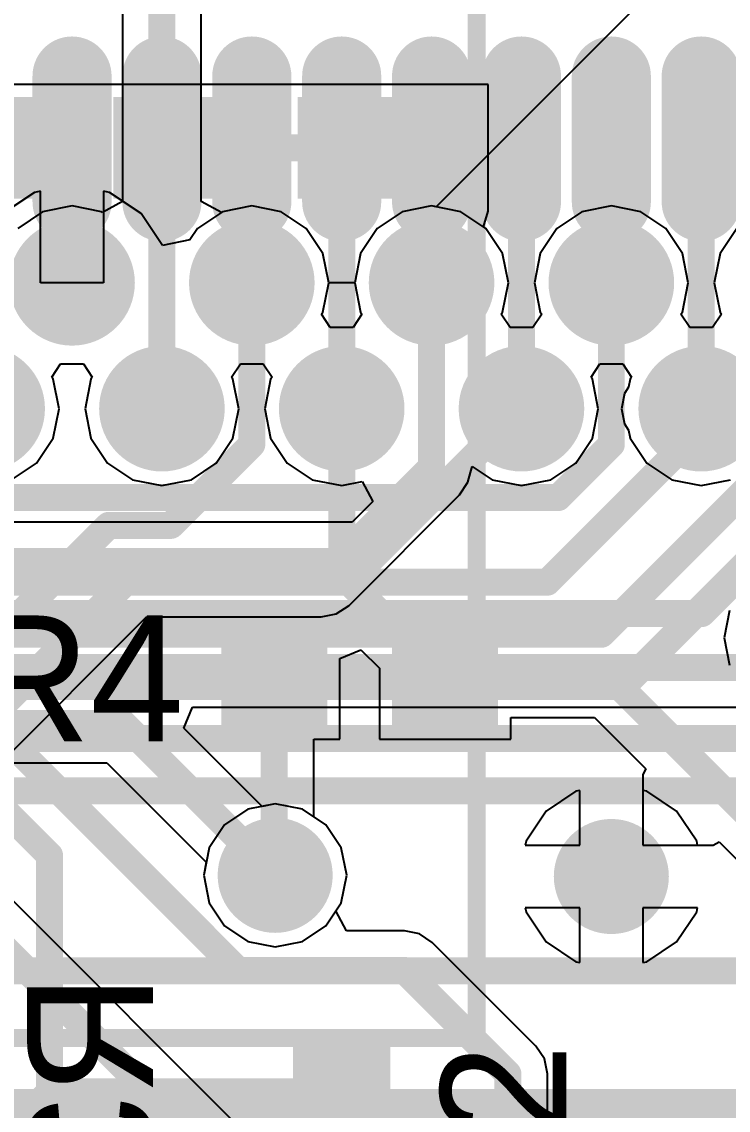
# Model space of a CAD drawing. Header units: millimetres. Extents: x 73 to 190, y 73 to 267.
# Drawn here: x 101.97 to 105.9, y 95.1 to 101.15 of the extents above; entities that cross this region are included whole.
import ezdxf

# ---------------------------------------------------------------- set-up
doc = ezdxf.new("R2010")
doc.units = ezdxf.units.MM
for name, color, linetype in [('BottomLayer', 5, 'Continuous'), ('BottomOverlay', 54, 'Continuous'), ('BottomPaste', 16, 'Continuous'), ('BottomSolder', 6, 'Continuous'), ('DrillDrawing', 1, 'Continuous'), ('Mechanical15', 56, 'Continuous'), ('MidLayer1', 16, 'Continuous'), ('MidLayer2', 76, 'Continuous'), ('MultiLayer', 9, 'Continuous'), ('TopLayer', 1, 'Continuous'), ('TopOverlay', 2, 'Continuous'), ('TopPaste', 8, 'Continuous'), ('TopSolder', 216, 'Continuous'), ('ViaHoleLayer', 16, 'Continuous')]:
    doc.layers.add(name, color=color, linetype=linetype)

msp = doc.modelspace()

# ---------------------------------------------------------------- linework, layer by layer
at = {"layer": 'BottomLayer'}
for p, q in [((105.1374, 99.1752), (105.1865, 99.2487)), ((105.1865, 99.2487), (105.3135, 99.2487)), ((105.3135, 99.2487), (105.3627, 99.1752)), ((105.1451, 99.1636), (105.1374, 99.1752)), ((105.1776, 99), (105.1451, 99.1636)), ((105.3549, 99.1636), (105.3461, 99.1192)), ((105.3627, 99.1752), (105.3549, 99.1636)), ((105.3461, 99.1192), (105.3225, 99.0839)), ((105.3225, 99.0839), (105.3058, 99)), ((105.1451, 98.8364), (105.1776, 99)), ((105.3058, 99), (105.3225, 98.9161)), ((105.3225, 98.9161), (105.3461, 98.8808)), ((105.3461, 98.8808), (105.3549, 98.8364)), ((105.0524, 98.6976), (105.1451, 98.8364)), ((105.3549, 98.8364), (105.4476, 98.6976)), ((104.4525, 98.5911), (104.476, 98.6786)), ((104.476, 98.6786), (104.476, 98.6786)), ((104.476, 98.6786), (104.5864, 98.6049)), ((104.9136, 98.6049), (105.0524, 98.6976)), ((105.4476, 98.6976), (105.5864, 98.6049)), ((104.405, 98.52), (104.4525, 98.5911)), ((104.4525, 98.5911), (104.4525, 98.5911)), ((104.4525, 98.5911), (104.4525, 98.5911)), ((104.4525, 98.5911), (104.4525, 98.5911)), ((104.4525, 98.5911), (104.4525, 98.5911)), ((104.4525, 98.5911), (104.4525, 98.5911)), ((104.4525, 98.5911), (104.4525, 98.5911)), ((104.5864, 98.6049), (104.75, 98.5724)), ((104.75, 98.5724), (104.9136, 98.6049)), ((105.5864, 98.6049), (105.75, 98.5724)), ((105.75, 98.5724), (105.9136, 98.6049)), ((103.7908, 97.9058), (104.405, 98.52)), ((103.7197, 97.8583), (103.7908, 97.9058)), ((101.6659, 96.843), (102.6646, 97.8416)), ((102.6646, 97.8416), (103.6358, 97.8416)), ((103.6358, 97.8416), (103.7197, 97.8583)), ((105.9076, 97.8772), (105.8774, 97.725)), ((105.8774, 97.725), (105.9076, 97.5728)), ((105.0534, 96.8729), (104.8867, 96.7615)), ((105.075, 96.8772), (105.0534, 96.8729)), ((105.075, 96.5731), (105.075, 96.8772)), ((105.4467, 96.8729), (105.425, 96.8772)), ((105.425, 96.8772), (105.425, 96.5731)), ((105.6134, 96.7615), (105.4467, 96.8729)), ((103.38, 96.8023), (103.2279, 96.7721)), ((103.5322, 96.7721), (103.38, 96.8023)), ((103.2279, 96.7721), (103.0989, 96.6859)), ((103.6612, 96.6859), (103.5322, 96.7721)), ((104.8867, 96.7615), (104.7753, 96.5948)), ((105.7248, 96.5948), (105.6134, 96.7615)), ((103.0989, 96.6859), (103.0127, 96.5569)), ((103.7474, 96.5569), (103.6612, 96.6859)), ((103.0127, 96.5569), (102.9824, 96.4047)), ((103.7777, 96.4047), (103.7474, 96.5569)), ((104.7753, 96.5948), (104.771, 96.5731)), ((104.771, 96.5731), (105.075, 96.5731)), ((105.425, 96.5731), (105.7291, 96.5731)), ((105.7291, 96.5731), (105.7248, 96.5948)), ((102.9824, 96.4047), (103.0127, 96.2525)), ((103.7474, 96.2525), (103.7777, 96.4047)), ((103.6908, 94.4942), (101.9081, 96.2769)), ((103.0127, 96.2525), (103.0989, 96.1235)), ((103.6612, 96.1235), (103.7474, 96.2525)), ((105.075, 96.2231), (104.771, 96.2231)), ((104.771, 96.2231), (104.7753, 96.2015)), ((104.7753, 96.2015), (104.8867, 96.0348)), ((105.075, 95.9191), (105.075, 96.2231)), ((105.7291, 96.2231), (105.425, 96.2231)), ((105.425, 96.2231), (105.425, 95.9191)), ((105.6134, 96.0348), (105.7248, 96.2015)), ((105.7248, 96.2015), (105.7291, 96.2231)), ((103.0989, 96.1235), (103.2279, 96.0373)), ((103.5322, 96.0373), (103.6612, 96.1235)), ((103.2279, 96.0373), (103.38, 96.0071)), ((103.38, 96.0071), (103.5322, 96.0373)), ((104.8867, 96.0348), (105.0534, 95.9234)), ((105.4467, 95.9234), (105.6134, 96.0348)), ((105.0534, 95.9234), (105.075, 95.9191)), ((105.425, 95.9191), (105.4467, 95.9234))]:
    msp.add_line(p, q, dxfattribs=at)
for points, const_width in [([(102.25, 100.85), (102.25, 100.15)], 0.3), ([(102.75, 100.85), (102.75, 100.15)], 0.3), ([(103.25, 100.85), (103.25, 100.15)], 0.3), ([(103.75, 100.85), (103.75, 100.15)], 0.3), ([(104.25, 100.85), (104.25, 100.15)], 0.3), ([(104.75, 100.85), (104.75, 100.15)], 0.3), ([(105.25, 100.85), (105.25, 100.15)], 0.3), ([(105.75, 100.85), (105.75, 100.15)], 0.3), ([(102.25, 99.7), (102.25, 100.5)], 0.15), ([(102.75, 99), (102.75, 100.5)], 0.15), ([(103.25, 99.7), (103.25, 100.5)], 0.15), ([(103.75, 99), (103.75, 100.5)], 0.15), ([(104.25, 99.7), (104.25, 100.5)], 0.15), ([(104.75, 99), (104.75, 100.5)], 0.15), ([(105.25, 99.7), (105.25, 100.5)], 0.15), ([(105.75, 99), (105.75, 100.5)], 0.15), ([(103.25, 98.8008), (103.25, 99.7)], 0.15), ([(104.25, 98.675), (104.25, 99.7)], 0.15), ([(105.525, 99), (105.75, 99)], 0.15), ([(102.8, 98.3508), (103.25, 98.8008)], 0.15), ([(103.6358, 98.0608), (104.25, 98.675)], 0.15), ([(100.3, 96.1972), (102.4537, 98.3508)], 0.15), ([(102.4537, 98.3508), (102.8, 98.3508)], 0.15), ([(100.975, 96.462), (102.5738, 98.0608)], 0.15), ([(102.5738, 98.0608), (103.6358, 98.0608)], 0.15), ([(101.525, 96.35), (103.6, 94.275)], 0.15)]:
    msp.add_lwpolyline(points, dxfattribs=dict(at, const_width=const_width))
for points, const_width in [([(102.175, 100.85, 1), (102.325, 100.85, 1)], 0.15), ([(102.675, 100.85, 1), (102.825, 100.85, 1)], 0.15), ([(103.175, 100.85, 1), (103.325, 100.85, 1)], 0.15), ([(103.675, 100.85, 1), (103.825, 100.85, 1)], 0.15), ([(104.175, 100.85, 1), (104.325, 100.85, 1)], 0.15), ([(104.675, 100.85, 1), (104.825, 100.85, 1)], 0.15), ([(105.175, 100.85, 1), (105.325, 100.85, 1)], 0.15), ([(105.675, 100.85, 1), (105.825, 100.85, 1)], 0.15), ([(102.2125, 100.5, 1), (102.2875, 100.5, 1)], 0.075), ([(102.7125, 100.5, 1), (102.7875, 100.5, 1)], 0.075), ([(103.2125, 100.5, 1), (103.2875, 100.5, 1)], 0.075), ([(103.7125, 100.5, 1), (103.7875, 100.5, 1)], 0.075), ([(104.2125, 100.5, 1), (104.2875, 100.5, 1)], 0.075), ([(104.7125, 100.5, 1), (104.7875, 100.5, 1)], 0.075), ([(105.2125, 100.5, 1), (105.2875, 100.5, 1)], 0.075), ([(105.7125, 100.5, 1), (105.7875, 100.5, 1)], 0.075), ([(102.175, 100.15, 1), (102.325, 100.15, 1)], 0.15), ([(102.675, 100.15, 1), (102.825, 100.15, 1)], 0.15), ([(103.175, 100.15, 1), (103.325, 100.15, 1)], 0.15), ([(103.675, 100.15, 1), (103.825, 100.15, 1)], 0.15), ([(104.175, 100.15, 1), (104.325, 100.15, 1)], 0.15), ([(104.675, 100.15, 1), (104.825, 100.15, 1)], 0.15), ([(105.175, 100.15, 1), (105.325, 100.15, 1)], 0.15), ([(105.675, 100.15, 1), (105.825, 100.15, 1)], 0.15), ([(102.1103, 99.7, 1), (102.3897, 99.7, 1)], 0.2794), ([(103.1103, 99.7, 1), (103.3897, 99.7, 1)], 0.2794), ([(104.1103, 99.7, 1), (104.3897, 99.7, 1)], 0.2794), ([(105.1103, 99.7, 1), (105.3897, 99.7, 1)], 0.2794), ([(102.2125, 99.7, 1), (102.2875, 99.7, 1)], 0.075), ([(103.2125, 99.7, 1), (103.2875, 99.7, 1)], 0.075), ([(103.2125, 99.7, 1), (103.2875, 99.7, 1)], 0.075), ([(104.2125, 99.7, 1), (104.2875, 99.7, 1)], 0.075), ([(104.2125, 99.7, 1), (104.2875, 99.7, 1)], 0.075), ([(105.2125, 99.7, 1), (105.2875, 99.7, 1)], 0.075), ([(101.6103, 99, 1), (101.8897, 99, 1)], 0.2794), ([(102.6103, 99, 1), (102.8897, 99, 1)], 0.2794), ([(103.6103, 99, 1), (103.8897, 99, 1)], 0.2794), ([(104.6103, 99, 1), (104.8897, 99, 1)], 0.2794), ([(105.6103, 99, 1), (105.8897, 99, 1)], 0.2794), ([(102.7125, 99, 1), (102.7875, 99, 1)], 0.075), ([(103.7125, 99, 1), (103.7875, 99, 1)], 0.075), ([(104.7125, 99, 1), (104.7875, 99, 1)], 0.075), ([(105.4875, 99, 1), (105.5625, 99, 1)], 0.075), ([(105.7125, 99, 1), (105.7875, 99, 1)], 0.075), ([(105.7125, 99, 1), (105.7875, 99, 1)], 0.075), ([(103.2125, 98.8008, 1), (103.2875, 98.8008, 1)], 0.075), ([(103.2125, 98.8008, 1), (103.2875, 98.8008, 1)], 0.075), ([(104.2125, 98.675, 1), (104.2875, 98.675, 1)], 0.075), ([(104.2125, 98.675, 1), (104.2875, 98.675, 1)], 0.075), ([(102.4162, 98.3508, 1), (102.4912, 98.3508, 1)], 0.075), ([(102.4162, 98.3508, 1), (102.4912, 98.3508, 1)], 0.075), ([(102.7625, 98.3508, 1), (102.8375, 98.3508, 1)], 0.075), ([(102.7625, 98.3508, 1), (102.8375, 98.3508, 1)], 0.075), ([(102.5363, 98.0608, 1), (102.6113, 98.0608, 1)], 0.075), ([(102.5363, 98.0608, 1), (102.6113, 98.0608, 1)], 0.075), ([(103.5983, 98.0608, 1), (103.6733, 98.0608, 1)], 0.075), ([(103.5983, 98.0608, 1), (103.6733, 98.0608, 1)], 0.075), ([(103.255, 96.4047, 1), (103.505, 96.4047, 1)], 0.25), ([(105.125, 96.3981, 1), (105.375, 96.3981, 1)], 0.25)]:
    msp.add_lwpolyline(points, format="xyb", close=True, dxfattribs=dict(at, const_width=const_width))
at = {"layer": 'BottomPaste', "const_width": 0.2}
for points in [[(102.25, 100.85), (102.25, 100.15)], [(102.75, 100.85), (102.75, 100.15)], [(103.25, 100.85), (103.25, 100.15)], [(103.75, 100.85), (103.75, 100.15)], [(104.25, 100.85), (104.25, 100.15)], [(104.75, 100.85), (104.75, 100.15)], [(105.25, 100.85), (105.25, 100.15)], [(105.75, 100.85), (105.75, 100.15)]]:
    msp.add_lwpolyline(points, dxfattribs=at)
at = {"layer": 'BottomPaste', "const_width": 0.1}
for points in [[(102.2, 100.85, 1), (102.3, 100.85, 1)], [(102.7, 100.85, 1), (102.8, 100.85, 1)], [(103.2, 100.85, 1), (103.3, 100.85, 1)], [(103.7, 100.85, 1), (103.8, 100.85, 1)], [(104.2, 100.85, 1), (104.3, 100.85, 1)], [(104.7, 100.85, 1), (104.8, 100.85, 1)], [(105.2, 100.85, 1), (105.3, 100.85, 1)], [(105.7, 100.85, 1), (105.8, 100.85, 1)], [(102.2, 100.15, 1), (102.3, 100.15, 1)], [(102.7, 100.15, 1), (102.8, 100.15, 1)], [(103.2, 100.15, 1), (103.3, 100.15, 1)], [(103.7, 100.15, 1), (103.8, 100.15, 1)], [(104.2, 100.15, 1), (104.3, 100.15, 1)], [(104.7, 100.15, 1), (104.8, 100.15, 1)], [(105.2, 100.15, 1), (105.3, 100.15, 1)], [(105.7, 100.15, 1), (105.8, 100.15, 1)]]:
    msp.add_lwpolyline(points, format="xyb", close=True, dxfattribs=at)
at = {"layer": 'BottomSolder', "const_width": 0.44}
for points in [[(102.25, 100.85), (102.25, 100.15)], [(102.75, 100.85), (102.75, 100.15)], [(103.25, 100.85), (103.25, 100.15)], [(103.75, 100.85), (103.75, 100.15)], [(104.25, 100.85), (104.25, 100.15)], [(104.75, 100.85), (104.75, 100.15)], [(105.25, 100.85), (105.25, 100.15)], [(105.75, 100.85), (105.75, 100.15)]]:
    msp.add_lwpolyline(points, dxfattribs=at)
at = {"layer": 'BottomSolder'}
for points, const_width in [([(102.14, 100.85, 1), (102.36, 100.85, 1)], 0.22), ([(102.64, 100.85, 1), (102.86, 100.85, 1)], 0.22), ([(103.14, 100.85, 1), (103.36, 100.85, 1)], 0.22), ([(103.64, 100.85, 1), (103.86, 100.85, 1)], 0.22), ([(104.14, 100.85, 1), (104.36, 100.85, 1)], 0.22), ([(104.64, 100.85, 1), (104.86, 100.85, 1)], 0.22), ([(105.14, 100.85, 1), (105.36, 100.85, 1)], 0.22), ([(105.64, 100.85, 1), (105.86, 100.85, 1)], 0.22), ([(102.14, 100.15, 1), (102.36, 100.15, 1)], 0.22), ([(102.64, 100.15, 1), (102.86, 100.15, 1)], 0.22), ([(103.14, 100.15, 1), (103.36, 100.15, 1)], 0.22), ([(103.64, 100.15, 1), (103.86, 100.15, 1)], 0.22), ([(104.14, 100.15, 1), (104.36, 100.15, 1)], 0.22), ([(104.64, 100.15, 1), (104.86, 100.15, 1)], 0.22), ([(105.14, 100.15, 1), (105.36, 100.15, 1)], 0.22), ([(105.64, 100.15, 1), (105.86, 100.15, 1)], 0.22), ([(102.0753, 99.7, 1), (102.4247, 99.7, 1)], 0.3494), ([(103.0753, 99.7, 1), (103.4247, 99.7, 1)], 0.3494), ([(104.0753, 99.7, 1), (104.4247, 99.7, 1)], 0.3494), ([(105.0753, 99.7, 1), (105.4247, 99.7, 1)], 0.3494), ([(101.5753, 99, 1), (101.9247, 99, 1)], 0.3494), ([(102.5753, 99, 1), (102.9247, 99, 1)], 0.3494), ([(103.5753, 99, 1), (103.9247, 99, 1)], 0.3494), ([(104.5753, 99, 1), (104.9247, 99, 1)], 0.3494), ([(105.5753, 99, 1), (105.9247, 99, 1)], 0.3494), ([(103.22, 96.4047, 1), (103.54, 96.4047, 1)], 0.32), ([(105.09, 96.3981, 1), (105.41, 96.3981, 1)], 0.32)]:
    msp.add_lwpolyline(points, format="xyb", close=True, dxfattribs=dict(at, const_width=const_width))
at = {"layer": 'DrillDrawing'}
for points, const_width in [([(102.1738, 99.7, 1), (102.3262, 99.7, 1)], 0.1524), ([(103.1738, 99.7, 1), (103.3262, 99.7, 1)], 0.1524), ([(104.1738, 99.7, 1), (104.3262, 99.7, 1)], 0.1524), ([(105.1738, 99.7, 1), (105.3262, 99.7, 1)], 0.1524), ([(102.6738, 99, 1), (102.8262, 99, 1)], 0.1524), ([(103.6738, 99, 1), (103.8262, 99, 1)], 0.1524), ([(104.6738, 99, 1), (104.8262, 99, 1)], 0.1524), ([(105.6738, 99, 1), (105.8262, 99, 1)], 0.1524), ([(103.33, 96.4047, 1), (103.43, 96.4047, 1)], 0.1), ([(105.2, 96.3981, 1), (105.3, 96.3981, 1)], 0.1)]:
    msp.add_lwpolyline(points, format="xyb", close=True, dxfattribs=dict(at, const_width=const_width))
at = {"layer": 'Mechanical15', "const_width": 0.1}
for points in [[(104.5, 100), (104.5, 104.5)], [(104.5, 95.5), (104.5, 100)], [(100, 95.5), (104.5, 95.5)]]:
    msp.add_lwpolyline(points, dxfattribs=at)
at = {"layer": 'Mechanical15', "const_width": 0.05}
for points in [[(104.475, 100, 1), (104.525, 100, 1)], [(104.475, 100, 1), (104.525, 100, 1)], [(104.475, 95.5, 1), (104.525, 95.5, 1)], [(104.475, 95.5, 1), (104.525, 95.5, 1)]]:
    msp.add_lwpolyline(points, format="xyb", close=True, dxfattribs=at)
at = {"layer": 'MidLayer1'}
for p, q in [((102.9692, 100.1515), (102.9692, 102.614)), ((102.5308, 102.582), (102.5308, 100.1515)), ((102.25, 100.1276), (102.0863, 100.0951)), ((102.4136, 100.0951), (102.25, 100.1276)), ((102.5308, 100.1515), (102.4188, 100.0916)), ((103.0812, 100.0917), (102.9692, 100.1515)), ((103.25, 100.1276), (103.0863, 100.0951)), ((103.4136, 100.0951), (103.25, 100.1276)), ((104.25, 100.1276), (104.0863, 100.0951)), ((104.4136, 100.0951), (104.25, 100.1276)), ((105.25, 100.1276), (105.0863, 100.0951)), ((105.4136, 100.0951), (105.25, 100.1276)), ((102.0863, 100.0951), (101.9476, 100.0024)), ((102.4188, 100.0916), (102.4136, 100.0951)), ((103.0863, 100.0951), (103.0812, 100.0917)), ((103.5524, 100.0024), (103.4136, 100.0951)), ((104.0863, 100.0951), (103.9476, 100.0024)), ((104.5524, 100.0024), (104.4136, 100.0951)), ((105.0863, 100.0951), (104.9476, 100.0024)), ((105.5524, 100.0024), (105.4136, 100.0951)), ((103.6451, 99.8637), (103.5524, 100.0024)), ((103.9476, 100.0024), (103.8549, 99.8637)), ((104.645, 99.8637), (104.5524, 100.0024)), ((104.9476, 100.0024), (104.8549, 99.8637)), ((105.645, 99.8637), (105.5524, 100.0024)), ((105.9476, 100.0024), (105.8549, 99.8637)), ((103.6776, 99.7), (103.6451, 99.8637)), ((103.8549, 99.8637), (103.8224, 99.7)), ((104.6776, 99.7), (104.645, 99.8637)), ((104.8549, 99.8637), (104.8224, 99.7)), ((105.6776, 99.7), (105.645, 99.8637)), ((105.8549, 99.8637), (105.8224, 99.7)), ((103.6451, 99.5364), (103.6776, 99.7)), ((103.8224, 99.7), (103.8549, 99.5364)), ((104.645, 99.5364), (104.6776, 99.7)), ((104.8224, 99.7), (104.8549, 99.5364)), ((105.645, 99.5364), (105.6776, 99.7)), ((105.8224, 99.7), (105.8549, 99.5364)), ((103.6373, 99.5248), (103.6451, 99.5364)), ((103.6865, 99.4513), (103.6373, 99.5248)), ((103.8626, 99.5249), (103.8135, 99.4513)), ((103.8549, 99.5364), (103.8626, 99.5249)), ((104.6373, 99.5248), (104.645, 99.5364)), ((104.6865, 99.4513), (104.6373, 99.5248)), ((104.8626, 99.5249), (104.8135, 99.4513)), ((104.8549, 99.5364), (104.8626, 99.5249)), ((105.6373, 99.5248), (105.645, 99.5364)), ((105.6865, 99.4513), (105.6373, 99.5248)), ((105.8626, 99.5249), (105.8135, 99.4513)), ((105.8549, 99.5364), (105.8626, 99.5249)), ((103.8135, 99.4513), (103.6865, 99.4513)), ((104.8135, 99.4513), (104.6865, 99.4513)), ((105.8135, 99.4513), (105.6865, 99.4513)), ((102.1374, 99.1752), (102.1865, 99.2487)), ((102.1865, 99.2487), (102.3135, 99.2487)), ((102.3135, 99.2487), (102.3627, 99.1752)), ((103.1374, 99.1752), (103.1865, 99.2487)), ((103.1865, 99.2487), (103.3135, 99.2487)), ((103.3135, 99.2487), (103.3627, 99.1752)), ((102.1451, 99.1636), (102.1374, 99.1752)), ((102.1776, 99), (102.1451, 99.1636)), ((102.3549, 99.1636), (102.3224, 99)), ((102.3627, 99.1752), (102.3549, 99.1636)), ((103.1451, 99.1636), (103.1374, 99.1752)), ((103.1776, 99), (103.1451, 99.1636)), ((103.3549, 99.1636), (103.3224, 99)), ((103.3627, 99.1752), (103.3549, 99.1636)), ((102.1451, 98.8364), (102.1776, 99)), ((102.3224, 99), (102.3549, 98.8364)), ((103.1451, 98.8364), (103.1776, 99)), ((103.3224, 99), (103.3549, 98.8364)), ((102.0524, 98.6976), (102.1451, 98.8364)), ((102.3549, 98.8364), (102.4476, 98.6976)), ((103.0524, 98.6976), (103.1451, 98.8364)), ((103.3549, 98.8364), (103.4476, 98.6976)), ((101.9137, 98.6049), (102.0524, 98.6976)), ((102.4476, 98.6976), (102.5864, 98.6049)), ((102.9137, 98.6049), (103.0524, 98.6976)), ((103.4476, 98.6976), (103.5864, 98.6049)), ((102.5864, 98.6049), (102.75, 98.5724)), ((102.75, 98.5724), (102.9137, 98.6049)), ((103.5864, 98.6049), (103.75, 98.5724)), ((103.75, 98.5724), (103.863, 98.5949)), ((103.863, 98.5949), (103.9228, 98.4829)), ((103.9228, 98.4829), (103.8092, 98.3692)), ((103.8092, 98.3692), (99.5158, 98.3692)), ((102.8713, 97.2235), (102.9199, 97.3408)), ((102.9199, 97.3408), (106.11, 97.3408)), ((103.307, 96.7878), (102.8713, 97.2235)), ((98.1384, 97.0308), (102.444, 97.0308)), ((102.444, 97.0308), (102.9969, 96.4778)), ((105.0534, 96.8729), (104.8867, 96.7615)), ((105.075, 96.8772), (105.0534, 96.8729)), ((105.075, 96.5731), (105.075, 96.8772)), ((105.4467, 96.8729), (105.425, 96.8772)), ((105.425, 96.8772), (105.425, 96.5731)), ((105.6134, 96.7615), (105.4467, 96.8729)), ((103.38, 96.8023), (103.307, 96.7878)), ((103.5322, 96.7721), (103.38, 96.8023)), ((103.6612, 96.6859), (103.5322, 96.7721)), ((104.8867, 96.7615), (104.7753, 96.5948)), ((105.7248, 96.5948), (105.6134, 96.7615)), ((103.7474, 96.5569), (103.6612, 96.6859)), ((103.7777, 96.4047), (103.7474, 96.5569)), ((104.7753, 96.5948), (104.771, 96.5731)), ((104.771, 96.5731), (105.075, 96.5731)), ((105.425, 96.5731), (105.7291, 96.5731)), ((105.7291, 96.5731), (105.7248, 96.5948)), ((102.9969, 96.4778), (102.9824, 96.4047)), ((102.9824, 96.4047), (103.0127, 96.2525)), ((103.7474, 96.2525), (103.7777, 96.4047)), ((103.0127, 96.2525), (103.0989, 96.1235)), ((103.6612, 96.1235), (103.7474, 96.2525)), ((105.075, 96.2231), (104.771, 96.2231)), ((104.771, 96.2231), (104.7753, 96.2015)), ((104.7753, 96.2015), (104.8867, 96.0348)), ((105.075, 95.9191), (105.075, 96.2231)), ((105.7291, 96.2231), (105.425, 96.2231)), ((105.425, 96.2231), (105.425, 95.9191)), ((105.6134, 96.0348), (105.7248, 96.2015)), ((105.7248, 96.2015), (105.7291, 96.2231)), ((103.0989, 96.1235), (103.2279, 96.0373)), ((103.5322, 96.0373), (103.6612, 96.1235)), ((103.2279, 96.0373), (103.38, 96.0071)), ((103.38, 96.0071), (103.5322, 96.0373)), ((104.8867, 96.0348), (105.0534, 95.9234)), ((105.4467, 95.9234), (105.6134, 96.0348)), ((105.0534, 95.9234), (105.075, 95.9191)), ((105.425, 95.9191), (105.4467, 95.9234))]:
    msp.add_line(p, q, dxfattribs=at)
at = {"layer": 'MidLayer1', "const_width": 0.15}
for points in [[(102.75, 99), (102.75, 102.7048)], [(103.9, 98.15), (104.75, 99)], [(105.7524, 97.86), (106.0824, 98.19)], [(99.425, 98.15), (103.9, 98.15)], [(99.3049, 97.86), (105.7524, 97.86)], [(98.915, 97.56), (106.11, 97.56)], [(97.5269, 97.25), (102.5347, 97.25)], [(102.5347, 97.25), (103.38, 96.4047)]]:
    msp.add_lwpolyline(points, dxfattribs=at)
at = {"layer": 'MidLayer1'}
for points, const_width in [([(102.1103, 99.7, 1), (102.3897, 99.7, 1)], 0.2794), ([(103.1103, 99.7, 1), (103.3897, 99.7, 1)], 0.2794), ([(104.1103, 99.7, 1), (104.3897, 99.7, 1)], 0.2794), ([(105.1103, 99.7, 1), (105.3897, 99.7, 1)], 0.2794), ([(101.6103, 99, 1), (101.8897, 99, 1)], 0.2794), ([(102.6103, 99, 1), (102.8897, 99, 1)], 0.2794), ([(103.6103, 99, 1), (103.8897, 99, 1)], 0.2794), ([(104.6103, 99, 1), (104.8897, 99, 1)], 0.2794), ([(105.6103, 99, 1), (105.8897, 99, 1)], 0.2794), ([(102.7125, 99, 1), (102.7875, 99, 1)], 0.075), ([(104.7125, 99, 1), (104.7875, 99, 1)], 0.075), ([(103.8625, 98.15, 1), (103.9375, 98.15, 1)], 0.075), ([(103.8625, 98.15, 1), (103.9375, 98.15, 1)], 0.075), ([(105.7149, 97.86, 1), (105.7899, 97.86, 1)], 0.075), ([(105.7149, 97.86, 1), (105.7899, 97.86, 1)], 0.075), ([(102.4972, 97.25, 1), (102.5722, 97.25, 1)], 0.075), ([(102.4972, 97.25, 1), (102.5722, 97.25, 1)], 0.075), ([(103.255, 96.4047, 1), (103.505, 96.4047, 1)], 0.25), ([(105.125, 96.3981, 1), (105.375, 96.3981, 1)], 0.25), ([(103.3425, 96.4047, 1), (103.4175, 96.4047, 1)], 0.075)]:
    msp.add_lwpolyline(points, format="xyb", close=True, dxfattribs=dict(at, const_width=const_width))
at = {"layer": 'MidLayer2'}
for p, q in [((108.0066, 103.8563), (104.2748, 100.1227)), ((102.0419, 100.2025), (101.8654, 100.0846)), ((102.075, 100.2091), (102.0419, 100.2025)), ((102.075, 99.7), (102.075, 100.2091)), ((102.4581, 100.2025), (102.425, 100.2091)), ((102.425, 100.2091), (102.425, 99.7)), ((102.6345, 100.0846), (102.4581, 100.2025)), ((103.25, 100.1276), (103.0863, 100.0951)), ((103.4136, 100.0951), (103.25, 100.1276)), ((104.25, 100.1276), (104.0863, 100.0951)), ((104.2748, 100.1227), (104.25, 100.1276)), ((102.7524, 99.9082), (102.6345, 100.0846)), ((103.0863, 100.0951), (102.9476, 100.0024)), ((103.5524, 100.0024), (103.4136, 100.0951)), ((104.0863, 100.0951), (103.9476, 100.0024)), ((102.9476, 100.0024), (102.9049, 99.9385)), ((103.6451, 99.8637), (103.5524, 100.0024)), ((103.9476, 100.0024), (103.8549, 99.8637)), ((102.9049, 99.9385), (102.7524, 99.9082)), ((103.6776, 99.7), (103.6451, 99.8637)), ((103.8549, 99.8637), (103.8224, 99.7)), ((102.425, 99.7), (102.075, 99.7)), ((103.8224, 99.7), (103.6776, 99.7))]:
    msp.add_line(p, q, dxfattribs=at)
for points, const_width in [([(102.1103, 99.7, 1), (102.3897, 99.7, 1)], 0.2794), ([(103.1103, 99.7, 1), (103.3897, 99.7, 1)], 0.2794), ([(104.1103, 99.7, 1), (104.3897, 99.7, 1)], 0.2794), ([(105.1103, 99.7, 1), (105.3897, 99.7, 1)], 0.2794), ([(105.2125, 99.7, 1), (105.2875, 99.7, 1)], 0.075), ([(101.6103, 99, 1), (101.8897, 99, 1)], 0.2794), ([(102.6103, 99, 1), (102.8897, 99, 1)], 0.2794), ([(103.6103, 99, 1), (103.8897, 99, 1)], 0.2794), ([(104.6103, 99, 1), (104.8897, 99, 1)], 0.2794), ([(105.6103, 99, 1), (105.8897, 99, 1)], 0.2794), ([(105.7125, 99, 1), (105.7875, 99, 1)], 0.075), ([(105.7125, 98.8907, 1), (105.7875, 98.8907, 1)], 0.075), ([(105.7125, 98.8907, 1), (105.7875, 98.8907, 1)], 0.075), ([(105.2125, 98.8008, 1), (105.2875, 98.8008, 1)], 0.075), ([(105.2125, 98.8008, 1), (105.2875, 98.8008, 1)], 0.075), ([(104.9173, 98.5056, 1), (104.9923, 98.5056, 1)], 0.075), ([(104.9173, 98.5056, 1), (104.9923, 98.5056, 1)], 0.075), ([(104.8568, 98.035, 1), (104.9318, 98.035, 1)], 0.075), ([(104.8568, 98.035, 1), (104.9318, 98.035, 1)], 0.075), ([(105.1567, 97.745, 1), (105.2317, 97.745, 1)], 0.075), ([(105.1567, 97.745, 1), (105.2317, 97.745, 1)], 0.075), ([(105.2768, 97.455, 1), (105.3518, 97.455, 1)], 0.075), ([(105.2768, 97.455, 1), (105.3518, 97.455, 1)], 0.075), ([(103.255, 96.4047, 1), (103.505, 96.4047, 1)], 0.25), ([(105.125, 96.3981, 1), (105.375, 96.3981, 1)], 0.25)]:
    msp.add_lwpolyline(points, format="xyb", close=True, dxfattribs=dict(at, const_width=const_width))
for points, const_width in [([(105.25, 98.8008), (105.25, 99.7)], 0.15), ([(105.75, 98.8907), (105.75, 99)], 0.15), ([(104.8943, 98.035), (105.75, 98.8907)], 0.15), ([(105.3143, 97.455), (106.75, 98.8907)], 0.15), ([(104.9548, 98.5056), (105.25, 98.8008)], 0.15), ([(105.1942, 97.745), (106.25, 98.8008)], 0.15), ([(96.9297, 98.5056), (104.9548, 98.5056)], 0.15), ([(96.6672, 98.035), (104.8943, 98.035)], 0.15), ([(96.5471, 97.745), (105.1942, 97.745)], 0.15), ([(95.5218, 97.455), (105.3143, 97.455)], 0.15), ([(97.39, 97.165), (106.665, 97.165)], 0.15), ([(98.075, 96.875), (107.1076, 96.875)], 0.15), ([(97.4765, 95.8735), (106.6011, 95.8735)], 0.15), ([(96.743, 95.092), (112.0721, 95.092)], 0.25)]:
    msp.add_lwpolyline(points, dxfattribs=dict(at, const_width=const_width))
at = {"layer": 'MultiLayer'}
for points, const_width in [([(102.1103, 99.7, 1), (102.3897, 99.7, 1)], 0.2794), ([(103.1103, 99.7, 1), (103.3897, 99.7, 1)], 0.2794), ([(104.1103, 99.7, 1), (104.3897, 99.7, 1)], 0.2794), ([(105.1103, 99.7, 1), (105.3897, 99.7, 1)], 0.2794), ([(101.6103, 99, 1), (101.8897, 99, 1)], 0.2794), ([(102.6103, 99, 1), (102.8897, 99, 1)], 0.2794), ([(103.6103, 99, 1), (103.8897, 99, 1)], 0.2794), ([(104.6103, 99, 1), (104.8897, 99, 1)], 0.2794), ([(105.6103, 99, 1), (105.8897, 99, 1)], 0.2794), ([(103.255, 96.4047, 1), (103.505, 96.4047, 1)], 0.25), ([(105.125, 96.3981, 1), (105.375, 96.3981, 1)], 0.25)]:
    msp.add_lwpolyline(points, format="xyb", close=True, dxfattribs=dict(at, const_width=const_width))
at = {"layer": 'TopLayer'}
for p, q in [((102.41, 100.8025), (101.385, 100.8025)), ((103.54, 100.8025), (102.41, 100.8025)), ((102.41, 100.8025), (102.41, 100.8025)), ((104.565, 100.8025), (103.54, 100.8025)), ((103.54, 100.8025), (103.54, 100.8025)), ((104.565, 100.0975), (104.565, 100.8025)), ((105.25, 100.1276), (105.0863, 100.0951)), ((105.4136, 100.0951), (105.25, 100.1276)), ((104.5395, 100.011), (104.565, 100.0975)), ((104.565, 100.0975), (104.565, 100.0975)), ((105.0863, 100.0951), (104.9476, 100.0024)), ((105.5524, 100.0024), (105.4136, 100.0951)), ((104.5524, 100.0024), (104.5395, 100.011)), ((104.645, 99.8637), (104.5524, 100.0024)), ((104.9476, 100.0024), (104.8549, 99.8637)), ((105.645, 99.8637), (105.5524, 100.0024)), ((105.9476, 100.0024), (105.8549, 99.8637)), ((104.6776, 99.7), (104.645, 99.8637)), ((104.8549, 99.8637), (104.8224, 99.7)), ((105.6776, 99.7), (105.645, 99.8637)), ((105.8549, 99.8637), (105.8224, 99.7)), ((104.645, 99.5364), (104.6776, 99.7)), ((104.8224, 99.7), (104.8549, 99.5364)), ((105.645, 99.5364), (105.6776, 99.7)), ((105.8224, 99.7), (105.8549, 99.5364)), ((104.6373, 99.5248), (104.645, 99.5364)), ((104.6865, 99.4513), (104.6373, 99.5248)), ((104.8626, 99.5249), (104.8135, 99.4513)), ((104.8549, 99.5364), (104.8626, 99.5249)), ((105.6373, 99.5248), (105.645, 99.5364)), ((105.6865, 99.4513), (105.6373, 99.5248)), ((105.8626, 99.5249), (105.8135, 99.4513)), ((105.8549, 99.5364), (105.8626, 99.5249)), ((104.8135, 99.4513), (104.6865, 99.4513)), ((105.8135, 99.4513), (105.6865, 99.4513)), ((103.74, 97.611), (103.8574, 97.6596)), ((103.8574, 97.6596), (103.96, 97.557)), ((103.74, 97.162), (103.74, 97.611)), ((103.96, 97.557), (103.96, 97.162)), ((104.69, 97.162), (104.69, 97.2828)), ((104.69, 97.2828), (105.1572, 97.2828)), ((105.1572, 97.2828), (105.4423, 96.9977)), ((103.5942, 96.7306), (103.5942, 97.162)), ((103.5942, 97.162), (103.74, 97.162)), ((103.96, 97.162), (104.69, 97.162)), ((105.4423, 96.9977), (105.425, 96.9654)), ((105.425, 96.9654), (105.425, 96.5731)), ((105.0534, 96.8729), (104.8867, 96.7615)), ((105.075, 96.8772), (105.0534, 96.8729)), ((105.075, 96.5731), (105.075, 96.8772)), ((104.8867, 96.7615), (104.7753, 96.5948)), ((103.6612, 96.6859), (103.5942, 96.7306)), ((103.7474, 96.5569), (103.6612, 96.6859)), ((103.7777, 96.4047), (103.7474, 96.5569)), ((104.7753, 96.5948), (104.771, 96.5731)), ((104.771, 96.5731), (105.075, 96.5731)), ((105.425, 96.5731), (105.8173, 96.5731)), ((105.8173, 96.5731), (105.8496, 96.5904)), ((105.8496, 96.5904), (106.0308, 96.4092)), ((103.7474, 96.2525), (103.7777, 96.4047)), ((103.717, 96.2071), (103.7474, 96.2525)), ((103.7769, 96.0951), (103.717, 96.2071)), ((105.075, 96.2231), (104.771, 96.2231)), ((104.771, 96.2231), (104.7753, 96.2015)), ((104.7753, 96.2015), (104.8867, 96.0348)), ((105.075, 95.9191), (105.075, 96.2231)), ((105.7291, 96.2231), (105.425, 96.2231)), ((105.425, 96.2231), (105.425, 95.9191)), ((105.6134, 96.0348), (105.7248, 96.2015)), ((105.7248, 96.2015), (105.7291, 96.2231)), ((104.0991, 96.0951), (103.7769, 96.0951)), ((104.183, 96.0784), (104.0991, 96.0951)), ((104.2541, 96.0309), (104.183, 96.0784)), ((104.83, 95.455), (104.2541, 96.0309)), ((104.8867, 96.0348), (105.0534, 95.9234)), ((105.4467, 95.9234), (105.6134, 96.0348)), ((105.0534, 95.9234), (105.075, 95.9191)), ((105.425, 95.9191), (105.4467, 95.9234)), ((104.8775, 95.3839), (104.83, 95.455)), ((104.8942, 95.3), (104.8775, 95.3839)), ((104.8942, 93.8726), (104.8942, 95.3))]:
    msp.add_line(p, q, dxfattribs=at)
for points, const_width in [([(102.275, 99.7), (102.275, 100.45)], 0.2), ([(102.75, 100.225), (102.975, 100.45)], 0.15), ([(102.975, 100.45), (104, 100.45)], 0.15), ([(102.975, 100.45), (102.975, 100.45)], 0.15), ([(102.75, 99), (102.75, 100.225)], 0.15), ([(103.75, 98.077), (103.75, 99)], 0.15), ([(99.75, 98.8907), (102.125, 96.5157)], 0.15), ([(100.5452, 98.5056), (103.175, 95.8759)], 0.15), ([(103.75, 98.077), (104.325, 97.502)], 0.15), ([(103.375, 96.4097), (103.375, 97.502)], 0.15), ([(104.325, 97.502), (105.248, 97.502)], 0.15), ([(105.248, 97.502), (106.25, 96.5)], 0.15), ([(102.125, 95.2), (102.125, 96.5157)], 0.15), ([(103.175, 95.8759), (104.0991, 95.8759)], 0.15), ([(104.0991, 95.8759), (104.675, 95.3)], 0.15), ([(104.675, 93.55), (104.675, 95.3)], 0.15), ([(99.95, 93.025), (102.125, 95.2)], 0.15), ([(102.125, 95.2), (103.75, 95.2)], 0.15)]:
    msp.add_lwpolyline(points, dxfattribs=dict(at, const_width=const_width))
for points, const_width in [([(102.225, 100.45, 1), (102.325, 100.45, 1)], 0.1), ([(102.9375, 100.45, 1), (103.0125, 100.45, 1)], 0.075), ([(102.9375, 100.45, 1), (103.0125, 100.45, 1)], 0.075), ([(102.9375, 100.45, 1), (103.0125, 100.45, 1)], 0.075), ([(102.9375, 100.45, 1), (103.0125, 100.45, 1)], 0.075), ([(103.9625, 100.45, 1), (104.0375, 100.45, 1)], 0.075), ([(102.7125, 100.225, 1), (102.7875, 100.225, 1)], 0.075), ([(102.7125, 100.225, 1), (102.7875, 100.225, 1)], 0.075), ([(102.1103, 99.7, 1), (102.3897, 99.7, 1)], 0.2794), ([(103.1103, 99.7, 1), (103.3897, 99.7, 1)], 0.2794), ([(104.1103, 99.7, 1), (104.3897, 99.7, 1)], 0.2794), ([(105.1103, 99.7, 1), (105.3897, 99.7, 1)], 0.2794), ([(102.225, 99.7, 1), (102.325, 99.7, 1)], 0.1), ([(101.6103, 99, 1), (101.8897, 99, 1)], 0.2794), ([(102.6103, 99, 1), (102.8897, 99, 1)], 0.2794), ([(103.6103, 99, 1), (103.8897, 99, 1)], 0.2794), ([(104.6103, 99, 1), (104.8897, 99, 1)], 0.2794), ([(105.6103, 99, 1), (105.8897, 99, 1)], 0.2794), ([(102.7125, 99, 1), (102.7875, 99, 1)], 0.075), ([(103.7125, 99, 1), (103.7875, 99, 1)], 0.075), ([(103.7125, 98.077, 1), (103.7875, 98.077, 1)], 0.075), ([(103.7125, 98.077, 1), (103.7875, 98.077, 1)], 0.075), ([(103.3375, 97.502, 1), (103.4125, 97.502, 1)], 0.075), ([(104.2875, 97.502, 1), (104.3625, 97.502, 1)], 0.075), ([(104.2875, 97.502, 1), (104.3625, 97.502, 1)], 0.075), ([(105.2105, 97.502, 1), (105.2855, 97.502, 1)], 0.075), ([(105.2105, 97.502, 1), (105.2855, 97.502, 1)], 0.075), ([(103.255, 96.4047, 1), (103.505, 96.4047, 1)], 0.25), ([(105.125, 96.3981, 1), (105.375, 96.3981, 1)], 0.25), ([(102.0875, 96.5157, 1), (102.1625, 96.5157, 1)], 0.075), ([(102.0875, 96.5157, 1), (102.1625, 96.5157, 1)], 0.075), ([(103.3375, 96.4097, 1), (103.4125, 96.4097, 1)], 0.075), ([(103.1375, 95.8759, 1), (103.2125, 95.8759, 1)], 0.075), ([(103.1375, 95.8759, 1), (103.2125, 95.8759, 1)], 0.075), ([(104.0616, 95.8759, 1), (104.1366, 95.8759, 1)], 0.075), ([(104.0616, 95.8759, 1), (104.1366, 95.8759, 1)], 0.075), ([(104.6375, 95.3, 1), (104.7125, 95.3, 1)], 0.075), ([(104.6375, 95.3, 1), (104.7125, 95.3, 1)], 0.075), ([(102.0875, 95.2, 1), (102.1625, 95.2, 1)], 0.075), ([(102.0875, 95.2, 1), (102.1625, 95.2, 1)], 0.075), ([(102.0875, 95.2, 1), (102.1625, 95.2, 1)], 0.075), ([(103.7125, 95.2, 1), (103.7875, 95.2, 1)], 0.075)]:
    msp.add_lwpolyline(points, format="xyb", close=True, dxfattribs=dict(at, const_width=const_width))
for points in [[(101.525, 100.6625), (101.525, 100.2375), (102.375, 100.6625), (102.375, 100.2375)], [(102.55, 100.6625), (102.55, 100.2375), (103.4, 100.6625), (103.4, 100.2375)], [(103.575, 100.6625), (103.575, 100.2375), (104.425, 100.6625), (104.425, 100.2375)], [(103.15, 97.302), (103.6, 97.302), (103.15, 97.702), (103.6, 97.702)], [(104.1, 97.302), (104.55, 97.302), (104.1, 97.702), (104.55, 97.702)], [(103.95, 94.975), (103.95, 95.425), (103.55, 94.975), (103.55, 95.425)]]:
    msp.add_solid(points, dxfattribs=at)
at = {"layer": 'TopPaste'}
for points in [[(101.575, 100.6125), (101.575, 100.2875), (102.325, 100.6125), (102.325, 100.2875)], [(102.6, 100.6125), (102.6, 100.2875), (103.35, 100.6125), (103.35, 100.2875)], [(103.625, 100.6125), (103.625, 100.2875), (104.375, 100.6125), (104.375, 100.2875)], [(103.2, 97.352), (103.55, 97.352), (103.2, 97.652), (103.55, 97.652)], [(104.15, 97.352), (104.5, 97.352), (104.15, 97.652), (104.5, 97.652)], [(103.9, 95.025), (103.9, 95.375), (103.6, 95.025), (103.6, 95.375)]]:
    msp.add_solid(points, dxfattribs=at)
at = {"layer": 'TopSolder'}
for points, const_width in [([(102.0753, 99.7, 1), (102.4247, 99.7, 1)], 0.3494), ([(103.0753, 99.7, 1), (103.4247, 99.7, 1)], 0.3494), ([(104.0753, 99.7, 1), (104.4247, 99.7, 1)], 0.3494), ([(105.0753, 99.7, 1), (105.4247, 99.7, 1)], 0.3494), ([(101.5753, 99, 1), (101.9247, 99, 1)], 0.3494), ([(102.5753, 99, 1), (102.9247, 99, 1)], 0.3494), ([(103.5753, 99, 1), (103.9247, 99, 1)], 0.3494), ([(104.5753, 99, 1), (104.9247, 99, 1)], 0.3494), ([(105.5753, 99, 1), (105.9247, 99, 1)], 0.3494), ([(103.22, 96.4047, 1), (103.54, 96.4047, 1)], 0.32), ([(105.09, 96.3981, 1), (105.41, 96.3981, 1)], 0.32)]:
    msp.add_lwpolyline(points, format="xyb", close=True, dxfattribs=dict(at, const_width=const_width))
for points in [[(101.455, 100.7325), (101.455, 100.1675), (102.445, 100.7325), (102.445, 100.1675)], [(102.48, 100.7325), (102.48, 100.1675), (103.47, 100.7325), (103.47, 100.1675)], [(103.505, 100.7325), (103.505, 100.1675), (104.495, 100.7325), (104.495, 100.1675)], [(103.08, 97.232), (103.67, 97.232), (103.08, 97.772), (103.67, 97.772)], [(104.03, 97.232), (104.62, 97.232), (104.03, 97.772), (104.62, 97.772)], [(104.02, 94.905), (104.02, 95.495), (103.48, 94.905), (103.48, 95.495)]]:
    msp.add_solid(points, dxfattribs=at)
at = {"layer": 'ViaHoleLayer'}
for points, const_width in [([(102.1738, 99.7, 1), (102.3262, 99.7, 1)], 0.1524), ([(103.1738, 99.7, 1), (103.3262, 99.7, 1)], 0.1524), ([(104.1738, 99.7, 1), (104.3262, 99.7, 1)], 0.1524), ([(105.1738, 99.7, 1), (105.3262, 99.7, 1)], 0.1524), ([(102.6738, 99, 1), (102.8262, 99, 1)], 0.1524), ([(103.6738, 99, 1), (103.8262, 99, 1)], 0.1524), ([(104.6738, 99, 1), (104.8262, 99, 1)], 0.1524), ([(105.6738, 99, 1), (105.8262, 99, 1)], 0.1524), ([(103.33, 96.4047, 1), (103.43, 96.4047, 1)], 0.1), ([(105.2, 96.3981, 1), (105.3, 96.3981, 1)], 0.1)]:
    msp.add_lwpolyline(points, format="xyb", close=True, dxfattribs=dict(at, const_width=const_width))

# ---------------------------------------------------------------- texts
at = {"layer": 'BottomOverlay', "text_generation_flag": 2}
msp.add_text('R3', height=0.7, rotation=90, dxfattribs=at).set_placement((102.7, 95.8577))
at = {"layer": 'TopOverlay'}
for s, rotation, p in [('R4', 360, (101.675, 97.15)), ('R32', 90, (105, 93.75))]:
    msp.add_text(s, height=0.7, rotation=rotation, dxfattribs=at).set_placement(p)

doc.saveas('drawing.dxf')
